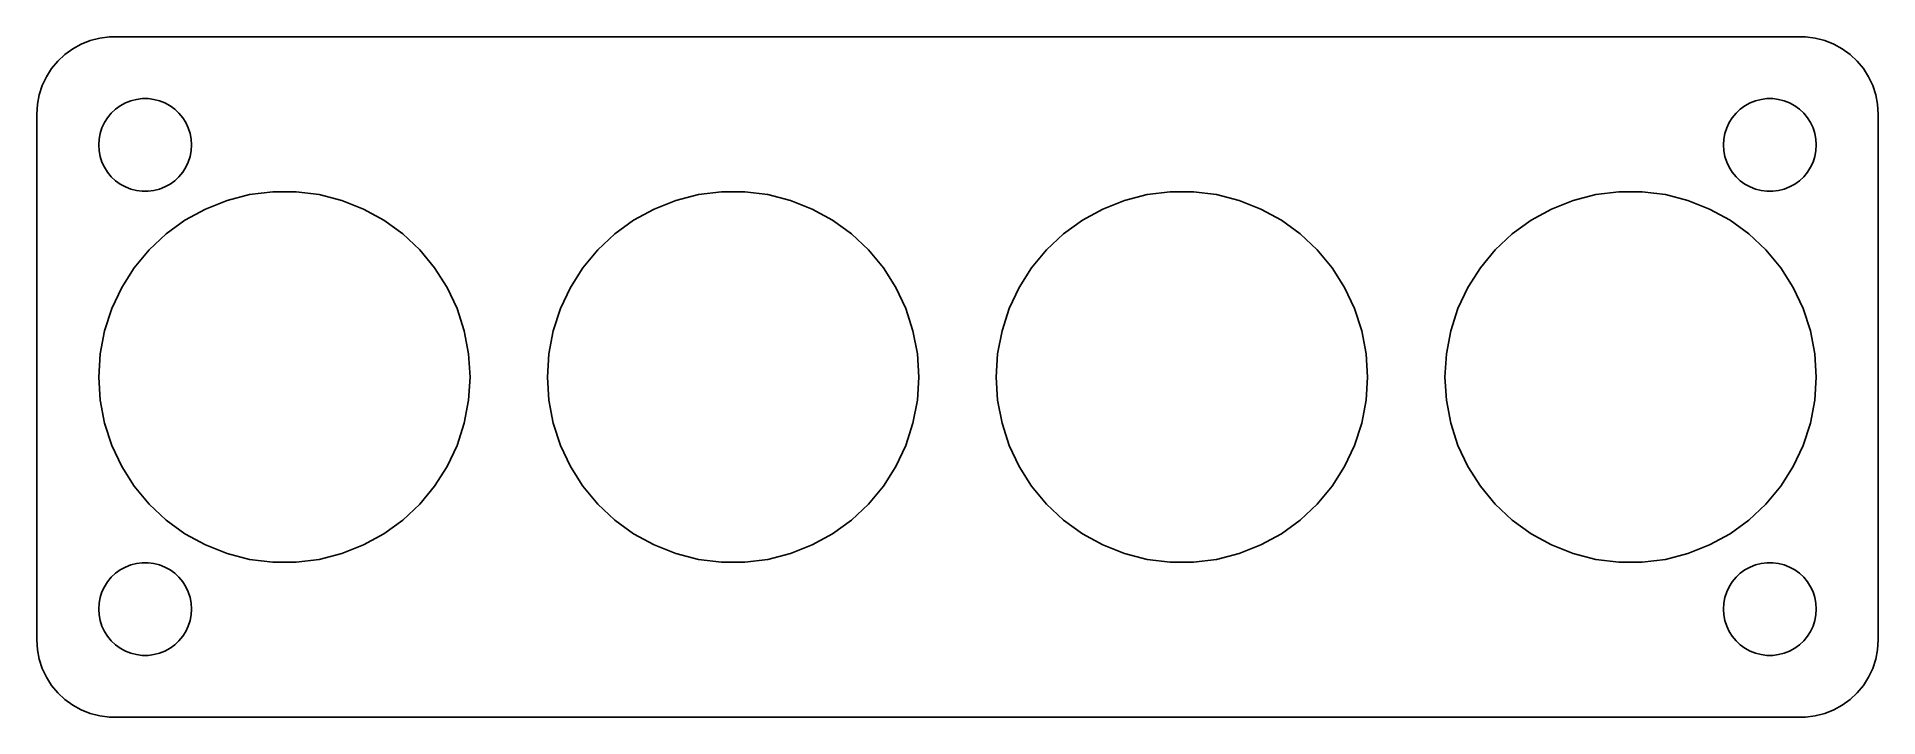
# Model space of a CAD drawing. Header units: metres. Extents: x -60 to 60, y 32 to 76.
import ezdxf

# ---------------------------------------------------------------- set-up
doc = ezdxf.new("R2010")
doc.units = ezdxf.units.M

msp = doc.modelspace()

# ---------------------------------------------------------------- linework, layer by layer
for p, q in [((-57.1791, 75.2216), (-57.6871, 74.8526)), ((-56.6289, 75.5241), (-57.1791, 75.2216)), ((-56.0451, 75.7553), (-56.6289, 75.5241)), ((-55.4369, 75.9114), (-56.0451, 75.7553)), ((-54.8139, 75.9901), (-55.4369, 75.9114)), ((54.8139, 75.9901), (-54.8139, 75.9901)), ((55.4369, 75.9114), (54.8139, 75.9901)), ((56.0451, 75.7553), (55.4369, 75.9114)), ((56.6289, 75.5241), (56.0451, 75.7553)), ((57.1791, 75.2216), (56.6289, 75.5241)), ((57.6871, 74.8526), (57.1791, 75.2216)), ((-58.5451, 73.9389), (-58.8815, 73.4088)), ((-58.1448, 74.4227), (-58.5451, 73.9389)), ((-57.6871, 74.8526), (-58.1448, 74.4227)), ((58.1448, 74.4227), (57.6871, 74.8526)), ((58.5451, 73.9389), (58.1448, 74.4227)), ((58.8815, 73.4088), (58.5451, 73.9389)), ((-59.1489, 72.8406), (-59.3429, 72.2434)), ((-58.8815, 73.4088), (-59.1489, 72.8406)), ((59.1489, 72.8406), (58.8815, 73.4088)), ((59.3429, 72.2434), (59.1489, 72.8406)), ((-59.4606, 71.6267), (-59.5, 71)), ((-59.3429, 72.2434), (-59.4606, 71.6267)), ((-54.4123, 71.3115), (-54.1075, 71.533)), ((-54.1075, 71.533), (-53.7773, 71.7145)), ((-53.7773, 71.7145), (-53.427, 71.8532)), ((-53.427, 71.8532), (-53.0621, 71.9469)), ((-53.0621, 71.9469), (-52.6884, 71.9941)), ((-52.6884, 71.9941), (-52.3116, 71.9941)), ((-52.3116, 71.9941), (-51.9379, 71.9469)), ((-51.9379, 71.9469), (-51.5729, 71.8532)), ((-51.5729, 71.8532), (-51.2227, 71.7145)), ((-51.2227, 71.7145), (-50.8925, 71.533)), ((-50.8925, 71.533), (-50.5877, 71.3115)), ((50.5877, 71.3115), (50.8925, 71.533)), ((50.8925, 71.533), (51.2227, 71.7145)), ((51.2227, 71.7145), (51.5729, 71.8532)), ((51.5729, 71.8532), (51.9379, 71.9469)), ((51.9379, 71.9469), (52.3116, 71.9941)), ((52.3116, 71.9941), (52.6884, 71.9941)), ((52.6884, 71.9941), (53.0621, 71.9469)), ((53.0621, 71.9469), (53.427, 71.8532)), ((53.427, 71.8532), (53.7773, 71.7145)), ((53.7773, 71.7145), (54.1075, 71.533)), ((54.1075, 71.533), (54.4123, 71.3115)), ((59.4606, 71.6267), (59.3429, 72.2434)), ((59.5, 71), (59.4606, 71.6267)), ((-59.5, 71), (-59.5, 37)), ((-55.2893, 70.1044), (-55.1289, 70.4453)), ((-55.1289, 70.4453), (-54.927, 70.7634)), ((-54.927, 70.7634), (-54.6869, 71.0536)), ((-54.6869, 71.0536), (-54.4123, 71.3115)), ((-50.5877, 71.3115), (-50.3131, 71.0536)), ((-50.3131, 71.0536), (-50.0729, 70.7634)), ((-50.0729, 70.7634), (-49.8711, 70.4453)), ((-49.8711, 70.4453), (-49.7107, 70.1044)), ((49.7107, 70.1044), (49.8711, 70.4453)), ((49.8711, 70.4453), (50.0729, 70.7634)), ((50.0729, 70.7634), (50.3131, 71.0536)), ((50.3131, 71.0536), (50.5877, 71.3115)), ((54.4123, 71.3115), (54.6869, 71.0536)), ((54.6869, 71.0536), (54.927, 70.7634)), ((54.927, 70.7634), (55.1289, 70.4453)), ((55.1289, 70.4453), (55.2893, 70.1044)), ((59.5, 37), (59.5, 71)), ((-55.5, 69), (-55.4763, 69.376)), ((-55.4763, 69.376), (-55.4057, 69.7461)), ((-55.4057, 69.7461), (-55.2893, 70.1044)), ((-49.7107, 70.1044), (-49.5942, 69.7461)), ((-49.5942, 69.7461), (-49.5237, 69.376)), ((-49.5237, 69.376), (-49.5, 69)), ((49.5, 69), (49.5237, 69.376)), ((49.5237, 69.376), (49.5942, 69.7461)), ((49.5942, 69.7461), (49.7107, 70.1044)), ((55.2893, 70.1044), (55.4057, 69.7461)), ((55.4057, 69.7461), (55.4763, 69.376)), ((55.4763, 69.376), (55.5, 69)), ((-55.4763, 68.624), (-55.5, 69)), ((-55.4057, 68.2539), (-55.4763, 68.624)), ((-55.2893, 67.8956), (-55.4057, 68.2539)), ((-55.1289, 67.5547), (-55.2893, 67.8956)), ((-49.7107, 67.8956), (-49.8711, 67.5547)), ((-49.5942, 68.2539), (-49.7107, 67.8956)), ((-49.5237, 68.624), (-49.5942, 68.2539)), ((-49.5, 69), (-49.5237, 68.624)), ((49.5237, 68.624), (49.5, 69)), ((49.5942, 68.2539), (49.5237, 68.624)), ((49.7107, 67.8956), (49.5942, 68.2539)), ((49.8711, 67.5547), (49.7107, 67.8956)), ((55.2893, 67.8956), (55.1289, 67.5547)), ((55.4057, 68.2539), (55.2893, 67.8956)), ((55.4763, 68.624), (55.4057, 68.2539)), ((55.5, 69), (55.4763, 68.624)), ((-54.927, 67.2366), (-55.1289, 67.5547)), ((-54.6869, 66.9464), (-54.927, 67.2366)), ((-54.4123, 66.6884), (-54.6869, 66.9464)), ((-54.1075, 66.467), (-54.4123, 66.6884)), ((-50.5877, 66.6884), (-50.8925, 66.467)), ((-50.3131, 66.9464), (-50.5877, 66.6884)), ((-50.0729, 67.2366), (-50.3131, 66.9464)), ((-49.8711, 67.5547), (-50.0729, 67.2366)), ((50.0729, 67.2366), (49.8711, 67.5547)), ((50.3131, 66.9464), (50.0729, 67.2366)), ((50.5877, 66.6884), (50.3131, 66.9464)), ((50.8925, 66.467), (50.5877, 66.6884)), ((54.4123, 66.6884), (54.1075, 66.467)), ((54.6869, 66.9464), (54.4123, 66.6884)), ((54.927, 67.2366), (54.6869, 66.9464)), ((55.1289, 67.5547), (54.927, 67.2366)), ((-53.7773, 66.2855), (-54.1075, 66.467)), ((-53.427, 66.1468), (-53.7773, 66.2855)), ((-53.0621, 66.0531), (-53.427, 66.1468)), ((-52.6884, 66.0059), (-53.0621, 66.0531)), ((-52.3116, 66.0059), (-52.6884, 66.0059)), ((-51.9379, 66.0531), (-52.3116, 66.0059)), ((-51.5729, 66.1468), (-51.9379, 66.0531)), ((-51.2227, 66.2855), (-51.5729, 66.1468)), ((-50.8925, 66.467), (-51.2227, 66.2855)), ((-47.2082, 65.4127), (-45.7486, 65.7874)), ((-45.7486, 65.7874), (-44.2535, 65.9763)), ((-44.2535, 65.9763), (-42.7465, 65.9763)), ((-42.7465, 65.9763), (-41.2514, 65.7874)), ((-41.2514, 65.7874), (-39.7918, 65.4127)), ((-18.2082, 65.4127), (-16.7486, 65.7874)), ((-16.7486, 65.7874), (-15.2535, 65.9763)), ((-15.2535, 65.9763), (-13.7465, 65.9763)), ((-13.7465, 65.9763), (-12.2514, 65.7874)), ((-12.2514, 65.7874), (-10.7918, 65.4127)), ((10.7918, 65.4127), (12.2514, 65.7874)), ((12.2514, 65.7874), (13.7465, 65.9763)), ((13.7465, 65.9763), (15.2535, 65.9763)), ((15.2535, 65.9763), (16.7486, 65.7874)), ((16.7486, 65.7874), (18.2082, 65.4127)), ((39.7918, 65.4127), (41.2514, 65.7874)), ((41.2514, 65.7874), (42.7465, 65.9763)), ((42.7465, 65.9763), (44.2535, 65.9763)), ((44.2535, 65.9763), (45.7486, 65.7874)), ((45.7486, 65.7874), (47.2082, 65.4127)), ((51.2227, 66.2855), (50.8925, 66.467)), ((51.5729, 66.1468), (51.2227, 66.2855)), ((51.9379, 66.0531), (51.5729, 66.1468)), ((52.3116, 66.0059), (51.9379, 66.0531)), ((52.6884, 66.0059), (52.3116, 66.0059)), ((53.0621, 66.0531), (52.6884, 66.0059)), ((53.427, 66.1468), (53.0621, 66.0531)), ((53.7773, 66.2855), (53.427, 66.1468)), ((54.1075, 66.467), (53.7773, 66.2855)), ((-49.9299, 64.1319), (-48.6093, 64.8579)), ((-48.6093, 64.8579), (-47.2082, 65.4127)), ((-39.7918, 65.4127), (-38.3906, 64.8579)), ((-38.3906, 64.8579), (-37.0701, 64.1319)), ((-20.9299, 64.1319), (-19.6093, 64.8579)), ((-19.6093, 64.8579), (-18.2082, 65.4127)), ((-10.7918, 65.4127), (-9.39064, 64.8579)), ((-9.39064, 64.8579), (-8.07007, 64.1319)), ((8.07007, 64.1319), (9.39064, 64.8579)), ((9.39064, 64.8579), (10.7918, 65.4127)), ((18.2082, 65.4127), (19.6093, 64.8579)), ((19.6093, 64.8579), (20.9299, 64.1319)), ((37.0701, 64.1319), (38.3906, 64.8579)), ((38.3906, 64.8579), (39.7918, 65.4127)), ((47.2082, 65.4127), (48.6093, 64.8579)), ((48.6093, 64.8579), (49.9299, 64.1319)), ((-52.2476, 62.2146), (-51.1491, 63.2462)), ((-51.1491, 63.2462), (-49.9299, 64.1319)), ((-37.0701, 64.1319), (-35.8509, 63.2462)), ((-35.8509, 63.2462), (-34.7524, 62.2146)), ((-23.2476, 62.2146), (-22.1491, 63.2462)), ((-22.1491, 63.2462), (-20.9299, 64.1319)), ((-8.07007, 64.1319), (-6.85091, 63.2462)), ((-6.85091, 63.2462), (-5.75237, 62.2146)), ((5.75237, 62.2146), (6.85091, 63.2462)), ((6.85091, 63.2462), (8.07007, 64.1319)), ((20.9299, 64.1319), (22.1491, 63.2462)), ((22.1491, 63.2462), (23.2476, 62.2146)), ((34.7524, 62.2146), (35.8509, 63.2462)), ((35.8509, 63.2462), (37.0701, 64.1319)), ((49.9299, 64.1319), (51.1491, 63.2462)), ((51.1491, 63.2462), (52.2476, 62.2146)), ((-53.2082, 61.0534), (-52.2476, 62.2146)), ((-34.7524, 62.2146), (-33.7918, 61.0534)), ((-24.2082, 61.0534), (-23.2476, 62.2146)), ((-5.75237, 62.2146), (-4.79179, 61.0534)), ((4.79179, 61.0534), (5.75237, 62.2146)), ((23.2476, 62.2146), (24.2082, 61.0534)), ((33.7918, 61.0534), (34.7524, 62.2146)), ((52.2476, 62.2146), (53.2082, 61.0534)), ((-54.0157, 59.781), (-53.2082, 61.0534)), ((-33.7918, 61.0534), (-32.9843, 59.781)), ((-25.0157, 59.781), (-24.2082, 61.0534)), ((-4.79179, 61.0534), (-3.98431, 59.781)), ((3.98431, 59.781), (4.79179, 61.0534)), ((24.2082, 61.0534), (25.0157, 59.781)), ((32.9843, 59.781), (33.7918, 61.0534)), ((53.2082, 61.0534), (54.0157, 59.781)), ((-54.6573, 58.4175), (-54.0157, 59.781)), ((-32.9843, 59.781), (-32.3427, 58.4175)), ((-25.6573, 58.4175), (-25.0157, 59.781)), ((-3.98431, 59.781), (-3.34268, 58.4175)), ((3.34268, 58.4175), (3.98431, 59.781)), ((25.0157, 59.781), (25.6573, 58.4175)), ((32.3427, 58.4175), (32.9843, 59.781)), ((54.0157, 59.781), (54.6573, 58.4175)), ((-55.123, 56.9843), (-54.6573, 58.4175)), ((-32.3427, 58.4175), (-31.877, 56.9843)), ((-26.123, 56.9843), (-25.6573, 58.4175)), ((-3.34268, 58.4175), (-2.877, 56.9843)), ((2.877, 56.9843), (3.34268, 58.4175)), ((25.6573, 58.4175), (26.123, 56.9843)), ((31.877, 56.9843), (32.3427, 58.4175)), ((54.6573, 58.4175), (55.123, 56.9843)), ((-55.4054, 55.504), (-55.123, 56.9843)), ((-31.877, 56.9843), (-31.5946, 55.504)), ((-26.4054, 55.504), (-26.123, 56.9843)), ((-2.877, 56.9843), (-2.59462, 55.504)), ((2.59462, 55.504), (2.877, 56.9843)), ((26.123, 56.9843), (26.4054, 55.504)), ((31.5946, 55.504), (31.877, 56.9843)), ((55.123, 56.9843), (55.4054, 55.504)), ((-55.5, 54), (-55.4054, 55.504)), ((-31.5946, 55.504), (-31.5, 54)), ((-26.5, 54), (-26.4054, 55.504)), ((-2.59462, 55.504), (-2.5, 54)), ((2.5, 54), (2.59462, 55.504)), ((26.4054, 55.504), (26.5, 54)), ((31.5, 54), (31.5946, 55.504)), ((55.4054, 55.504), (55.5, 54)), ((-55.4054, 52.496), (-55.5, 54)), ((-31.5, 54), (-31.5946, 52.496)), ((-26.4054, 52.496), (-26.5, 54)), ((-2.5, 54), (-2.59462, 52.496)), ((2.59462, 52.496), (2.5, 54)), ((26.5, 54), (26.4054, 52.496)), ((31.5946, 52.496), (31.5, 54)), ((55.5, 54), (55.4054, 52.496)), ((-55.123, 51.0157), (-55.4054, 52.496)), ((-31.5946, 52.496), (-31.877, 51.0157)), ((-26.123, 51.0157), (-26.4054, 52.496)), ((-2.59462, 52.496), (-2.877, 51.0157)), ((2.877, 51.0157), (2.59462, 52.496)), ((26.4054, 52.496), (26.123, 51.0157)), ((31.877, 51.0157), (31.5946, 52.496)), ((55.4054, 52.496), (55.123, 51.0157)), ((-54.6573, 49.5825), (-55.123, 51.0157)), ((-31.877, 51.0157), (-32.3427, 49.5825)), ((-25.6573, 49.5825), (-26.123, 51.0157)), ((-2.877, 51.0157), (-3.34268, 49.5825)), ((3.34268, 49.5825), (2.877, 51.0157)), ((26.123, 51.0157), (25.6573, 49.5825)), ((32.3427, 49.5825), (31.877, 51.0157)), ((55.123, 51.0157), (54.6573, 49.5825)), ((-54.0157, 48.219), (-54.6573, 49.5825)), ((-32.3427, 49.5825), (-32.9843, 48.219)), ((-25.0157, 48.219), (-25.6573, 49.5825)), ((-3.34268, 49.5825), (-3.98431, 48.219)), ((3.98431, 48.219), (3.34268, 49.5825)), ((25.6573, 49.5825), (25.0157, 48.219)), ((32.9843, 48.219), (32.3427, 49.5825)), ((54.6573, 49.5825), (54.0157, 48.219)), ((-53.2082, 46.9466), (-54.0157, 48.219)), ((-32.9843, 48.219), (-33.7918, 46.9466)), ((-24.2082, 46.9466), (-25.0157, 48.219)), ((-3.98431, 48.219), (-4.79179, 46.9466)), ((4.79179, 46.9466), (3.98431, 48.219)), ((25.0157, 48.219), (24.2082, 46.9466)), ((33.7918, 46.9466), (32.9843, 48.219)), ((54.0157, 48.219), (53.2082, 46.9466)), ((-52.2476, 45.7854), (-53.2082, 46.9466)), ((-33.7918, 46.9466), (-34.7524, 45.7854)), ((-23.2476, 45.7854), (-24.2082, 46.9466)), ((-4.79179, 46.9466), (-5.75237, 45.7854)), ((5.75237, 45.7854), (4.79179, 46.9466)), ((24.2082, 46.9466), (23.2476, 45.7854)), ((34.7524, 45.7854), (33.7918, 46.9466)), ((53.2082, 46.9466), (52.2476, 45.7854)), ((-51.1491, 44.7538), (-52.2476, 45.7854)), ((-34.7524, 45.7854), (-35.8509, 44.7538)), ((-22.1491, 44.7538), (-23.2476, 45.7854)), ((-5.75237, 45.7854), (-6.85091, 44.7538)), ((6.85091, 44.7538), (5.75237, 45.7854)), ((23.2476, 45.7854), (22.1491, 44.7538)), ((35.8509, 44.7538), (34.7524, 45.7854)), ((52.2476, 45.7854), (51.1491, 44.7538)), ((-49.9299, 43.8681), (-51.1491, 44.7538)), ((-35.8509, 44.7538), (-37.0701, 43.8681)), ((-20.9299, 43.8681), (-22.1491, 44.7538)), ((-6.85091, 44.7538), (-8.07007, 43.8681)), ((8.07007, 43.8681), (6.85091, 44.7538)), ((22.1491, 44.7538), (20.9299, 43.8681)), ((37.0701, 43.8681), (35.8509, 44.7538)), ((51.1491, 44.7538), (49.9299, 43.8681)), ((-48.6093, 43.1421), (-49.9299, 43.8681)), ((-47.2082, 42.5873), (-48.6093, 43.1421)), ((-38.3906, 43.1421), (-39.7918, 42.5873)), ((-37.0701, 43.8681), (-38.3906, 43.1421)), ((-19.6093, 43.1421), (-20.9299, 43.8681)), ((-18.2082, 42.5873), (-19.6093, 43.1421)), ((-9.39064, 43.1421), (-10.7918, 42.5873)), ((-8.07007, 43.8681), (-9.39064, 43.1421)), ((9.39064, 43.1421), (8.07007, 43.8681)), ((10.7918, 42.5873), (9.39064, 43.1421)), ((19.6093, 43.1421), (18.2082, 42.5873)), ((20.9299, 43.8681), (19.6093, 43.1421)), ((38.3906, 43.1421), (37.0701, 43.8681)), ((39.7918, 42.5873), (38.3906, 43.1421)), ((48.6093, 43.1421), (47.2082, 42.5873)), ((49.9299, 43.8681), (48.6093, 43.1421)), ((-54.1075, 41.533), (-53.7773, 41.7145)), ((-53.7773, 41.7145), (-53.427, 41.8532)), ((-53.427, 41.8532), (-53.0621, 41.9469)), ((-53.0621, 41.9469), (-52.6884, 41.9941)), ((-52.6884, 41.9941), (-52.3116, 41.9941)), ((-52.3116, 41.9941), (-51.9379, 41.9469)), ((-51.9379, 41.9469), (-51.5729, 41.8532)), ((-51.5729, 41.8532), (-51.2227, 41.7145)), ((-51.2227, 41.7145), (-50.8925, 41.533)), ((-45.7486, 42.2126), (-47.2082, 42.5873)), ((-44.2535, 42.0237), (-45.7486, 42.2126)), ((-42.7465, 42.0237), (-44.2535, 42.0237)), ((-41.2514, 42.2126), (-42.7465, 42.0237)), ((-39.7918, 42.5873), (-41.2514, 42.2126)), ((-16.7486, 42.2126), (-18.2082, 42.5873)), ((-15.2535, 42.0237), (-16.7486, 42.2126)), ((-13.7465, 42.0237), (-15.2535, 42.0237)), ((-12.2514, 42.2126), (-13.7465, 42.0237)), ((-10.7918, 42.5873), (-12.2514, 42.2126)), ((12.2514, 42.2126), (10.7918, 42.5873)), ((13.7465, 42.0237), (12.2514, 42.2126)), ((15.2535, 42.0237), (13.7465, 42.0237)), ((16.7486, 42.2126), (15.2535, 42.0237)), ((18.2082, 42.5873), (16.7486, 42.2126)), ((41.2514, 42.2126), (39.7918, 42.5873)), ((42.7465, 42.0237), (41.2514, 42.2126)), ((44.2535, 42.0237), (42.7465, 42.0237)), ((45.7486, 42.2126), (44.2535, 42.0237)), ((47.2082, 42.5873), (45.7486, 42.2126)), ((50.8925, 41.533), (51.2227, 41.7145)), ((51.2227, 41.7145), (51.5729, 41.8532)), ((51.5729, 41.8532), (51.9379, 41.9469)), ((51.9379, 41.9469), (52.3116, 41.9941)), ((52.3116, 41.9941), (52.6884, 41.9941)), ((52.6884, 41.9941), (53.0621, 41.9469)), ((53.0621, 41.9469), (53.427, 41.8532)), ((53.427, 41.8532), (53.7773, 41.7145)), ((53.7773, 41.7145), (54.1075, 41.533)), ((-55.1289, 40.4453), (-54.927, 40.7634)), ((-54.927, 40.7634), (-54.6869, 41.0536)), ((-54.6869, 41.0536), (-54.4123, 41.3116)), ((-54.4123, 41.3116), (-54.1075, 41.533)), ((-50.8925, 41.533), (-50.5877, 41.3116)), ((-50.5877, 41.3116), (-50.3131, 41.0536)), ((-50.3131, 41.0536), (-50.0729, 40.7634)), ((-50.0729, 40.7634), (-49.8711, 40.4453)), ((49.8711, 40.4453), (50.0729, 40.7634)), ((50.0729, 40.7634), (50.3131, 41.0536)), ((50.3131, 41.0536), (50.5877, 41.3116)), ((50.5877, 41.3116), (50.8925, 41.533)), ((54.1075, 41.533), (54.4123, 41.3116)), ((54.4123, 41.3116), (54.6869, 41.0536)), ((54.6869, 41.0536), (54.927, 40.7634)), ((54.927, 40.7634), (55.1289, 40.4453)), ((-55.5, 39), (-55.4763, 39.376)), ((-55.4763, 39.376), (-55.4057, 39.7461)), ((-55.4057, 39.7461), (-55.2893, 40.1044)), ((-55.2893, 40.1044), (-55.1289, 40.4453)), ((-49.8711, 40.4453), (-49.7107, 40.1044)), ((-49.7107, 40.1044), (-49.5942, 39.7461)), ((-49.5942, 39.7461), (-49.5237, 39.376)), ((-49.5237, 39.376), (-49.5, 39)), ((49.5, 39), (49.5237, 39.376)), ((49.5237, 39.376), (49.5942, 39.7461)), ((49.5942, 39.7461), (49.7107, 40.1044)), ((49.7107, 40.1044), (49.8711, 40.4453)), ((55.1289, 40.4453), (55.2893, 40.1044)), ((55.2893, 40.1044), (55.4057, 39.7461)), ((55.4057, 39.7461), (55.4763, 39.376)), ((55.4763, 39.376), (55.5, 39)), ((-55.4763, 38.624), (-55.5, 39)), ((-55.4057, 38.2539), (-55.4763, 38.624)), ((-55.2893, 37.8956), (-55.4057, 38.2539)), ((-49.5942, 38.2539), (-49.7107, 37.8956)), ((-49.5237, 38.624), (-49.5942, 38.2539)), ((-49.5, 39), (-49.5237, 38.624)), ((49.5237, 38.624), (49.5, 39)), ((49.5942, 38.2539), (49.5237, 38.624)), ((49.7107, 37.8956), (49.5942, 38.2539)), ((55.4057, 38.2539), (55.2893, 37.8956)), ((55.4763, 38.624), (55.4057, 38.2539)), ((55.5, 39), (55.4763, 38.624)), ((-59.5, 37), (-59.4606, 36.3733)), ((-55.1289, 37.5547), (-55.2893, 37.8956)), ((-54.927, 37.2366), (-55.1289, 37.5547)), ((-54.6869, 36.9464), (-54.927, 37.2366)), ((-54.4123, 36.6885), (-54.6869, 36.9464)), ((-50.3131, 36.9464), (-50.5877, 36.6885)), ((-50.0729, 37.2366), (-50.3131, 36.9464)), ((-49.8711, 37.5547), (-50.0729, 37.2366)), ((-49.7107, 37.8956), (-49.8711, 37.5547)), ((49.8711, 37.5547), (49.7107, 37.8956)), ((50.0729, 37.2366), (49.8711, 37.5547)), ((50.3131, 36.9464), (50.0729, 37.2366)), ((50.5877, 36.6885), (50.3131, 36.9464)), ((54.6869, 36.9464), (54.4123, 36.6885)), ((54.927, 37.2366), (54.6869, 36.9464)), ((55.1289, 37.5547), (54.927, 37.2366)), ((55.2893, 37.8956), (55.1289, 37.5547)), ((59.4606, 36.3733), (59.5, 37)), ((-59.4606, 36.3733), (-59.3429, 35.7566)), ((-59.3429, 35.7566), (-59.1489, 35.1594)), ((-54.1075, 36.467), (-54.4123, 36.6885)), ((-53.7773, 36.2855), (-54.1075, 36.467)), ((-53.427, 36.1468), (-53.7773, 36.2855)), ((-53.0621, 36.0531), (-53.427, 36.1468)), ((-52.6884, 36.0059), (-53.0621, 36.0531)), ((-52.3116, 36.0059), (-52.6884, 36.0059)), ((-51.9379, 36.0531), (-52.3116, 36.0059)), ((-51.5729, 36.1468), (-51.9379, 36.0531)), ((-51.2227, 36.2855), (-51.5729, 36.1468)), ((-50.8925, 36.467), (-51.2227, 36.2855)), ((-50.5877, 36.6885), (-50.8925, 36.467)), ((50.8925, 36.467), (50.5877, 36.6885)), ((51.2227, 36.2855), (50.8925, 36.467)), ((51.5729, 36.1468), (51.2227, 36.2855)), ((51.9379, 36.0531), (51.5729, 36.1468)), ((52.3116, 36.0059), (51.9379, 36.0531)), ((52.6884, 36.0059), (52.3116, 36.0059)), ((53.0621, 36.0531), (52.6884, 36.0059)), ((53.427, 36.1468), (53.0621, 36.0531)), ((53.7773, 36.2855), (53.427, 36.1468)), ((54.1075, 36.467), (53.7773, 36.2855)), ((54.4123, 36.6885), (54.1075, 36.467)), ((59.1489, 35.1594), (59.3429, 35.7566)), ((59.3429, 35.7566), (59.4606, 36.3733)), ((-59.1489, 35.1594), (-58.8815, 34.5912)), ((-58.8815, 34.5912), (-58.5451, 34.0611)), ((58.5451, 34.0611), (58.8815, 34.5912)), ((58.8815, 34.5912), (59.1489, 35.1594)), ((-58.5451, 34.0611), (-58.1448, 33.5773)), ((-58.1448, 33.5773), (-57.6871, 33.1474)), ((57.6871, 33.1474), (58.1448, 33.5773)), ((58.1448, 33.5773), (58.5451, 34.0611)), ((-57.6871, 33.1474), (-57.1791, 32.7784)), ((-57.1791, 32.7784), (-56.6289, 32.4759)), ((-56.6289, 32.4759), (-56.0451, 32.2447)), ((-56.0451, 32.2447), (-55.4369, 32.0886)), ((55.4369, 32.0886), (56.0451, 32.2447)), ((56.0451, 32.2447), (56.6289, 32.4759)), ((56.6289, 32.4759), (57.1791, 32.7784)), ((57.1791, 32.7784), (57.6871, 33.1474)), ((-55.4369, 32.0886), (-54.8139, 32.0099)), ((-54.8139, 32.0099), (54.8139, 32.0099)), ((54.8139, 32.0099), (55.4369, 32.0886))]:
    msp.add_line(p, q)

doc.saveas('drawing.dxf')
